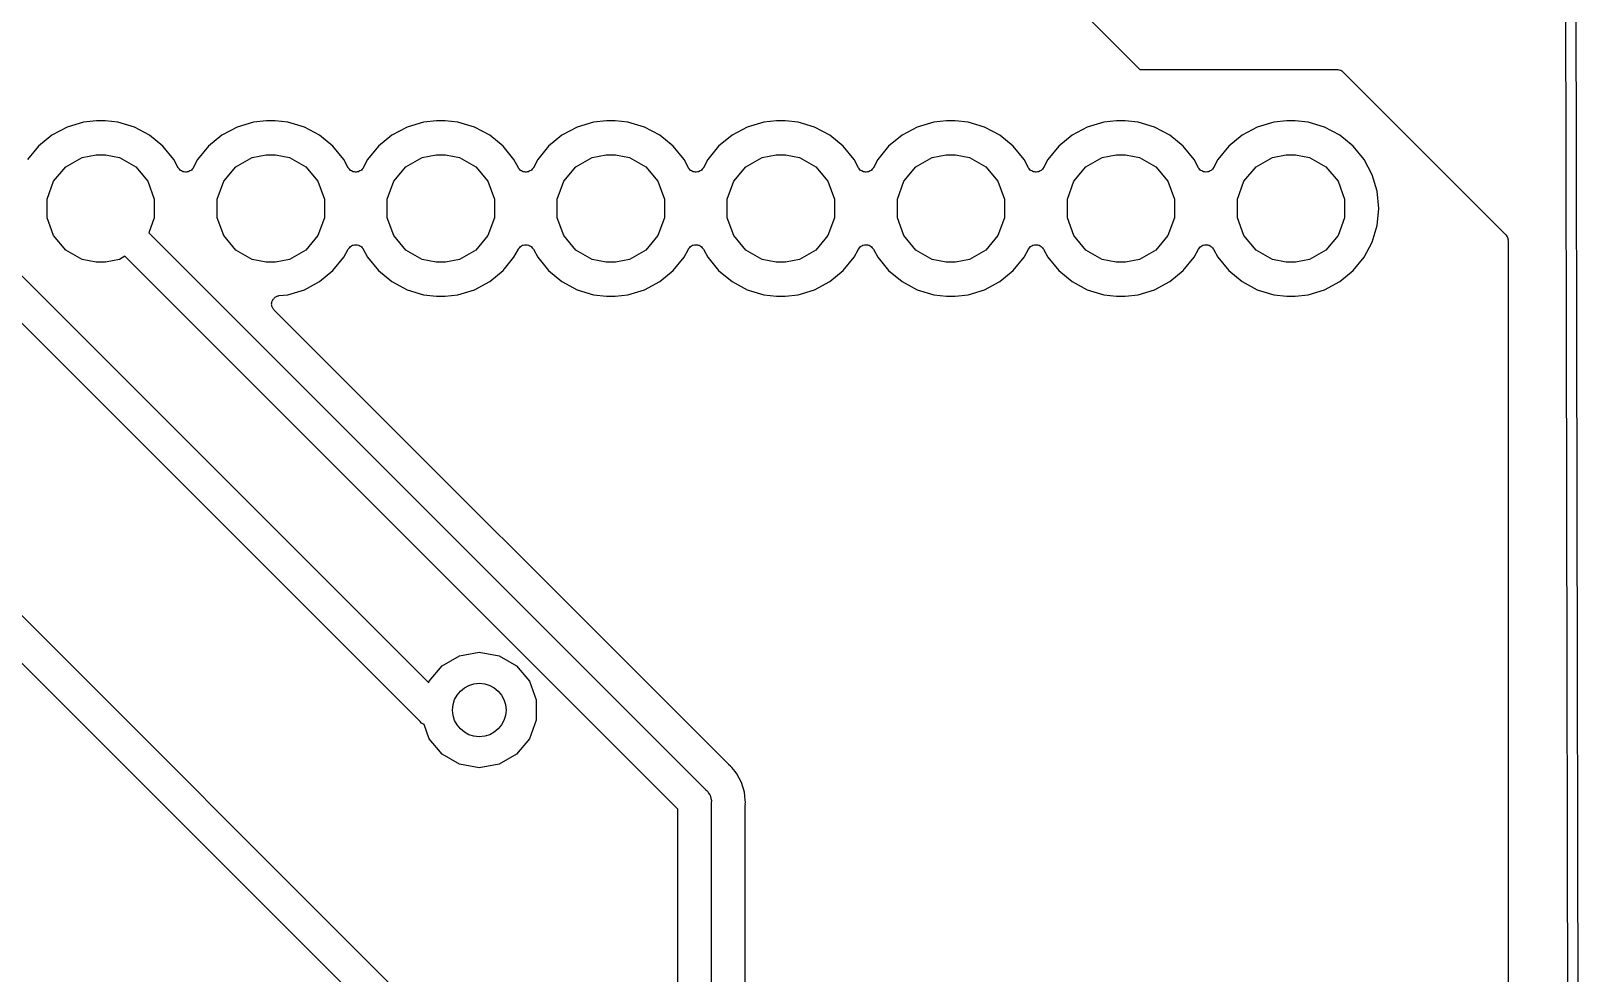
# Model space of a CAD drawing. Extents: x 92.1 to 192.1, y -135.1 to -45.9.
# Drawn here: x 168.93 to 192.07, y -121 to -106.92 of the extents above; entities that cross this region are included whole.
import ezdxf

# ---------------------------------------------------------------- set-up
doc = ezdxf.new("R2010")
doc.units = 0
doc.header["$MEASUREMENT"] = 0
doc.layers.add('BLACK', color=7, linetype='CONTINUOUS')

msp = doc.modelspace()

# ---------------------------------------------------------------- linework, layer by layer
at = {"layer": 'BLACK', "linetype": 'CONTINUOUS'}
for p, q in [((191.875, -45.9995), (192.075, -134.987)), ((191.925, -134.925), (191.725, -46.075)), ((184.004, -106.004), (185.496, -107.496)), ((185.496, -107.496), (185.5, -107.499)), ((185.5, -107.499), (185.506, -107.5)), ((185.506, -107.5), (188.447, -107.5)), ((188.447, -107.5), (188.453, -107.501)), ((188.453, -107.501), (188.458, -107.5)), ((188.458, -107.5), (188.474, -107.505)), ((188.474, -107.505), (188.491, -107.508)), ((188.491, -107.508), (188.496, -107.51)), ((188.496, -107.51), (188.501, -107.512)), ((188.501, -107.512), (188.515, -107.521)), ((188.515, -107.521), (188.529, -107.53)), ((188.529, -107.53), (188.533, -107.534)), ((188.533, -107.534), (188.537, -107.537)), ((188.537, -107.537), (190.963, -109.963)), ((169.72, -108.287), (169.474, -108.361)), ((169.913, -108.268), (169.72, -108.287)), ((170.041, -108.268), (169.913, -108.268)), ((170.233, -108.287), (170.041, -108.268)), ((170.48, -108.361), (170.233, -108.287)), ((172.26, -108.287), (172.014, -108.361)), ((172.453, -108.268), (172.26, -108.287)), ((172.581, -108.268), (172.453, -108.268)), ((172.773, -108.287), (172.581, -108.268)), ((173.02, -108.361), (172.773, -108.287)), ((174.8, -108.287), (174.554, -108.361)), ((174.993, -108.268), (174.8, -108.287)), ((175.121, -108.268), (174.993, -108.268)), ((175.313, -108.287), (175.121, -108.268)), ((175.56, -108.361), (175.313, -108.287)), ((177.34, -108.287), (177.094, -108.361)), ((177.533, -108.268), (177.34, -108.287)), ((177.661, -108.268), (177.533, -108.268)), ((177.853, -108.287), (177.661, -108.268)), ((178.1, -108.361), (177.853, -108.287)), ((179.88, -108.287), (179.634, -108.361)), ((180.073, -108.268), (179.88, -108.287)), ((180.201, -108.268), (180.073, -108.268)), ((180.393, -108.287), (180.201, -108.268)), ((180.64, -108.361), (180.393, -108.287)), ((182.42, -108.287), (182.174, -108.361)), ((182.613, -108.268), (182.42, -108.287)), ((182.741, -108.268), (182.613, -108.268)), ((182.933, -108.287), (182.741, -108.268)), ((183.18, -108.361), (182.933, -108.287)), ((184.96, -108.287), (184.714, -108.361)), ((185.153, -108.268), (184.96, -108.287)), ((185.281, -108.268), (185.153, -108.268)), ((185.473, -108.287), (185.281, -108.268)), ((185.72, -108.361), (185.473, -108.287)), ((187.5, -108.287), (187.254, -108.361)), ((187.693, -108.268), (187.5, -108.287)), ((187.821, -108.268), (187.693, -108.268)), ((188.013, -108.287), (187.821, -108.268)), ((188.26, -108.361), (188.013, -108.287)), ((169.247, -108.483), (169.047, -108.646)), ((169.474, -108.361), (169.247, -108.483)), ((170.707, -108.483), (170.48, -108.361)), ((170.906, -108.646), (170.707, -108.483)), ((171.787, -108.483), (171.587, -108.646)), ((172.014, -108.361), (171.787, -108.483)), ((173.247, -108.483), (173.02, -108.361)), ((173.446, -108.646), (173.247, -108.483)), ((174.327, -108.483), (174.127, -108.646)), ((174.554, -108.361), (174.327, -108.483)), ((175.787, -108.483), (175.56, -108.361)), ((175.986, -108.646), (175.787, -108.483)), ((176.867, -108.483), (176.667, -108.646)), ((177.094, -108.361), (176.867, -108.483)), ((178.327, -108.483), (178.1, -108.361)), ((178.526, -108.646), (178.327, -108.483)), ((179.407, -108.483), (179.207, -108.646)), ((179.634, -108.361), (179.407, -108.483)), ((180.867, -108.483), (180.64, -108.361)), ((181.066, -108.646), (180.867, -108.483)), ((181.947, -108.483), (181.747, -108.646)), ((182.174, -108.361), (181.947, -108.483)), ((183.407, -108.483), (183.18, -108.361)), ((183.606, -108.646), (183.407, -108.483)), ((184.487, -108.483), (184.287, -108.646)), ((184.714, -108.361), (184.487, -108.483)), ((185.947, -108.483), (185.72, -108.361)), ((186.146, -108.646), (185.947, -108.483)), ((187.027, -108.483), (186.827, -108.646)), ((187.254, -108.361), (187.027, -108.483)), ((188.487, -108.483), (188.26, -108.361)), ((188.686, -108.646), (188.487, -108.483)), ((169.047, -108.646), (168.884, -108.845)), ((171.07, -108.845), (170.906, -108.646)), ((171.587, -108.646), (171.424, -108.845)), ((173.61, -108.845), (173.446, -108.646)), ((174.127, -108.646), (173.964, -108.845)), ((176.15, -108.845), (175.986, -108.646)), ((176.667, -108.646), (176.504, -108.845)), ((178.69, -108.845), (178.526, -108.646)), ((179.207, -108.646), (179.044, -108.845)), ((181.23, -108.845), (181.066, -108.646)), ((181.747, -108.646), (181.584, -108.845)), ((183.77, -108.845), (183.606, -108.646)), ((184.287, -108.646), (184.124, -108.845)), ((186.31, -108.845), (186.146, -108.646)), ((186.827, -108.646), (186.664, -108.845)), ((188.85, -108.845), (188.686, -108.646)), ((169.273, -109.169), (169.455, -108.953)), ((169.455, -108.953), (169.699, -108.812)), ((169.699, -108.812), (169.907, -108.776)), ((169.907, -108.776), (170.047, -108.776)), ((170.047, -108.776), (170.255, -108.812)), ((170.255, -108.812), (170.499, -108.953)), ((170.499, -108.953), (170.68, -109.169)), ((171.135, -108.967), (171.07, -108.845)), ((171.137, -108.971), (171.135, -108.967)), ((171.139, -108.975), (171.137, -108.971)), ((171.151, -108.988), (171.139, -108.975)), ((171.162, -109.002), (171.151, -108.988)), ((171.343, -108.988), (171.332, -109.002)), ((171.355, -108.975), (171.343, -108.988)), ((171.356, -108.971), (171.355, -108.975)), ((171.359, -108.967), (171.356, -108.971)), ((171.424, -108.845), (171.359, -108.967)), ((171.813, -109.169), (171.995, -108.953)), ((171.995, -108.953), (172.239, -108.812)), ((172.239, -108.812), (172.447, -108.776)), ((172.447, -108.776), (172.587, -108.776)), ((172.587, -108.776), (172.795, -108.812)), ((172.795, -108.812), (173.039, -108.953)), ((173.039, -108.953), (173.22, -109.169)), ((173.675, -108.967), (173.61, -108.845)), ((173.677, -108.971), (173.675, -108.967)), ((173.679, -108.975), (173.677, -108.971)), ((173.691, -108.988), (173.679, -108.975)), ((173.702, -109.002), (173.691, -108.988)), ((173.883, -108.988), (173.872, -109.002)), ((173.895, -108.975), (173.883, -108.988)), ((173.896, -108.971), (173.895, -108.975)), ((173.899, -108.967), (173.896, -108.971)), ((173.964, -108.845), (173.899, -108.967)), ((174.353, -109.169), (174.535, -108.953)), ((174.535, -108.953), (174.779, -108.812)), ((174.779, -108.812), (174.987, -108.776)), ((174.987, -108.776), (175.127, -108.776)), ((175.127, -108.776), (175.335, -108.812)), ((175.335, -108.812), (175.579, -108.953)), ((175.579, -108.953), (175.76, -109.169)), ((176.215, -108.967), (176.15, -108.845)), ((176.217, -108.971), (176.215, -108.967)), ((176.219, -108.975), (176.217, -108.971)), ((176.231, -108.988), (176.219, -108.975)), ((176.242, -109.002), (176.231, -108.988)), ((176.423, -108.988), (176.412, -109.002)), ((176.435, -108.975), (176.423, -108.988)), ((176.436, -108.971), (176.435, -108.975)), ((176.439, -108.967), (176.436, -108.971)), ((176.504, -108.845), (176.439, -108.967)), ((176.893, -109.169), (177.075, -108.953)), ((177.075, -108.953), (177.319, -108.812)), ((177.319, -108.812), (177.527, -108.776)), ((177.527, -108.776), (177.667, -108.776)), ((177.667, -108.776), (177.875, -108.812)), ((177.875, -108.812), (178.119, -108.953)), ((178.119, -108.953), (178.3, -109.169)), ((178.755, -108.967), (178.69, -108.845)), ((178.757, -108.971), (178.755, -108.967)), ((178.759, -108.975), (178.757, -108.971)), ((178.771, -108.988), (178.759, -108.975)), ((178.782, -109.002), (178.771, -108.988)), ((178.963, -108.988), (178.952, -109.002)), ((178.975, -108.975), (178.963, -108.988)), ((178.976, -108.971), (178.975, -108.975)), ((178.979, -108.967), (178.976, -108.971)), ((179.044, -108.845), (178.979, -108.967)), ((179.433, -109.169), (179.615, -108.953)), ((179.615, -108.953), (179.859, -108.812)), ((179.859, -108.812), (180.067, -108.776)), ((180.067, -108.776), (180.207, -108.776)), ((180.207, -108.776), (180.415, -108.812)), ((180.415, -108.812), (180.659, -108.953)), ((180.659, -108.953), (180.84, -109.169)), ((181.295, -108.967), (181.23, -108.845)), ((181.297, -108.971), (181.295, -108.967)), ((181.299, -108.975), (181.297, -108.971)), ((181.311, -108.988), (181.299, -108.975)), ((181.322, -109.002), (181.311, -108.988)), ((181.503, -108.988), (181.492, -109.002)), ((181.515, -108.975), (181.503, -108.988)), ((181.516, -108.971), (181.515, -108.975)), ((181.519, -108.967), (181.516, -108.971)), ((181.584, -108.845), (181.519, -108.967)), ((181.973, -109.169), (182.155, -108.953)), ((182.155, -108.953), (182.399, -108.812)), ((182.399, -108.812), (182.607, -108.776)), ((182.607, -108.776), (182.747, -108.776)), ((182.747, -108.776), (182.955, -108.812)), ((182.955, -108.812), (183.199, -108.953)), ((183.199, -108.953), (183.38, -109.169)), ((183.835, -108.967), (183.77, -108.845)), ((183.837, -108.971), (183.835, -108.967)), ((183.839, -108.975), (183.837, -108.971)), ((183.851, -108.988), (183.839, -108.975)), ((183.862, -109.002), (183.851, -108.988)), ((184.043, -108.988), (184.032, -109.002)), ((184.055, -108.975), (184.043, -108.988)), ((184.056, -108.971), (184.055, -108.975)), ((184.059, -108.967), (184.056, -108.971)), ((184.124, -108.845), (184.059, -108.967)), ((184.513, -109.169), (184.695, -108.953)), ((184.695, -108.953), (184.939, -108.812)), ((184.939, -108.812), (185.147, -108.776)), ((185.147, -108.776), (185.287, -108.776)), ((185.287, -108.776), (185.495, -108.812)), ((185.495, -108.812), (185.739, -108.953)), ((185.739, -108.953), (185.92, -109.169)), ((186.375, -108.967), (186.31, -108.845)), ((186.377, -108.971), (186.375, -108.967)), ((186.379, -108.975), (186.377, -108.971)), ((186.391, -108.988), (186.379, -108.975)), ((186.402, -109.002), (186.391, -108.988)), ((186.583, -108.988), (186.572, -109.002)), ((186.595, -108.975), (186.583, -108.988)), ((186.596, -108.971), (186.595, -108.975)), ((186.599, -108.967), (186.596, -108.971)), ((186.664, -108.845), (186.599, -108.967)), ((187.053, -109.169), (187.235, -108.953)), ((187.235, -108.953), (187.479, -108.812)), ((187.479, -108.812), (187.687, -108.776)), ((187.687, -108.776), (187.827, -108.776)), ((187.827, -108.776), (188.035, -108.812)), ((188.035, -108.812), (188.279, -108.953)), ((188.279, -108.953), (188.46, -109.169)), ((188.971, -109.073), (188.85, -108.845)), ((169.177, -109.435), (169.273, -109.169)), ((170.68, -109.169), (170.777, -109.435)), ((171.166, -109.004), (171.162, -109.002)), ((171.168, -109.007), (171.166, -109.004)), ((171.184, -109.016), (171.168, -109.007)), ((171.199, -109.025), (171.184, -109.016)), ((171.204, -109.026), (171.199, -109.025)), ((171.207, -109.028), (171.204, -109.026)), ((171.225, -109.031), (171.207, -109.028)), ((171.243, -109.034), (171.225, -109.031)), ((171.247, -109.034), (171.243, -109.034)), ((171.251, -109.034), (171.247, -109.034)), ((171.269, -109.031), (171.251, -109.034)), ((171.286, -109.028), (171.269, -109.031)), ((171.29, -109.026), (171.286, -109.028)), ((171.294, -109.025), (171.29, -109.026)), ((171.309, -109.016), (171.294, -109.025)), ((171.325, -109.007), (171.309, -109.016)), ((171.328, -109.004), (171.325, -109.007)), ((171.332, -109.002), (171.328, -109.004)), ((171.717, -109.435), (171.813, -109.169)), ((173.22, -109.169), (173.317, -109.435)), ((173.706, -109.004), (173.702, -109.002)), ((173.708, -109.007), (173.706, -109.004)), ((173.724, -109.016), (173.708, -109.007)), ((173.739, -109.025), (173.724, -109.016)), ((173.744, -109.026), (173.739, -109.025)), ((173.747, -109.028), (173.744, -109.026)), ((173.765, -109.031), (173.747, -109.028)), ((173.783, -109.034), (173.765, -109.031)), ((173.787, -109.034), (173.783, -109.034)), ((173.791, -109.034), (173.787, -109.034)), ((173.809, -109.031), (173.791, -109.034)), ((173.826, -109.028), (173.809, -109.031)), ((173.83, -109.026), (173.826, -109.028)), ((173.834, -109.025), (173.83, -109.026)), ((173.849, -109.016), (173.834, -109.025)), ((173.865, -109.007), (173.849, -109.016)), ((173.868, -109.004), (173.865, -109.007)), ((173.872, -109.002), (173.868, -109.004)), ((174.257, -109.435), (174.353, -109.169)), ((175.76, -109.169), (175.857, -109.435)), ((176.246, -109.004), (176.242, -109.002)), ((176.248, -109.007), (176.246, -109.004)), ((176.264, -109.016), (176.248, -109.007)), ((176.279, -109.025), (176.264, -109.016)), ((176.284, -109.026), (176.279, -109.025)), ((176.287, -109.028), (176.284, -109.026)), ((176.305, -109.031), (176.287, -109.028)), ((176.323, -109.034), (176.305, -109.031)), ((176.327, -109.034), (176.323, -109.034)), ((176.331, -109.034), (176.327, -109.034)), ((176.349, -109.031), (176.331, -109.034)), ((176.366, -109.028), (176.349, -109.031)), ((176.37, -109.026), (176.366, -109.028)), ((176.374, -109.025), (176.37, -109.026)), ((176.389, -109.016), (176.374, -109.025)), ((176.405, -109.007), (176.389, -109.016)), ((176.408, -109.004), (176.405, -109.007)), ((176.412, -109.002), (176.408, -109.004)), ((176.797, -109.435), (176.893, -109.169)), ((178.3, -109.169), (178.397, -109.435)), ((178.786, -109.004), (178.782, -109.002)), ((178.788, -109.007), (178.786, -109.004)), ((178.804, -109.016), (178.788, -109.007)), ((178.819, -109.025), (178.804, -109.016)), ((178.824, -109.026), (178.819, -109.025)), ((178.827, -109.028), (178.824, -109.026)), ((178.845, -109.031), (178.827, -109.028)), ((178.863, -109.034), (178.845, -109.031)), ((178.867, -109.034), (178.863, -109.034)), ((178.871, -109.034), (178.867, -109.034)), ((178.889, -109.031), (178.871, -109.034)), ((178.906, -109.028), (178.889, -109.031)), ((178.91, -109.026), (178.906, -109.028)), ((178.914, -109.025), (178.91, -109.026)), ((178.929, -109.016), (178.914, -109.025)), ((178.945, -109.007), (178.929, -109.016)), ((178.948, -109.004), (178.945, -109.007)), ((178.952, -109.002), (178.948, -109.004)), ((179.337, -109.435), (179.433, -109.169)), ((180.84, -109.169), (180.937, -109.435)), ((181.326, -109.004), (181.322, -109.002)), ((181.328, -109.007), (181.326, -109.004)), ((181.344, -109.016), (181.328, -109.007)), ((181.359, -109.025), (181.344, -109.016)), ((181.364, -109.026), (181.359, -109.025)), ((181.367, -109.028), (181.364, -109.026)), ((181.385, -109.031), (181.367, -109.028)), ((181.403, -109.034), (181.385, -109.031)), ((181.407, -109.034), (181.403, -109.034)), ((181.411, -109.034), (181.407, -109.034)), ((181.429, -109.031), (181.411, -109.034)), ((181.446, -109.028), (181.429, -109.031)), ((181.45, -109.026), (181.446, -109.028)), ((181.454, -109.025), (181.45, -109.026)), ((181.469, -109.016), (181.454, -109.025)), ((181.485, -109.007), (181.469, -109.016)), ((181.488, -109.004), (181.485, -109.007)), ((181.492, -109.002), (181.488, -109.004)), ((181.877, -109.435), (181.973, -109.169)), ((183.38, -109.169), (183.477, -109.435)), ((183.866, -109.004), (183.862, -109.002)), ((183.868, -109.007), (183.866, -109.004)), ((183.884, -109.016), (183.868, -109.007)), ((183.899, -109.025), (183.884, -109.016)), ((183.904, -109.026), (183.899, -109.025)), ((183.907, -109.028), (183.904, -109.026)), ((183.925, -109.031), (183.907, -109.028)), ((183.943, -109.034), (183.925, -109.031)), ((183.947, -109.034), (183.943, -109.034)), ((183.951, -109.034), (183.947, -109.034)), ((183.969, -109.031), (183.951, -109.034)), ((183.986, -109.028), (183.969, -109.031)), ((183.99, -109.026), (183.986, -109.028)), ((183.994, -109.025), (183.99, -109.026)), ((184.009, -109.016), (183.994, -109.025)), ((184.025, -109.007), (184.009, -109.016)), ((184.028, -109.004), (184.025, -109.007)), ((184.032, -109.002), (184.028, -109.004)), ((184.417, -109.435), (184.513, -109.169)), ((185.92, -109.169), (186.017, -109.435)), ((186.406, -109.004), (186.402, -109.002)), ((186.408, -109.007), (186.406, -109.004)), ((186.424, -109.016), (186.408, -109.007)), ((186.439, -109.025), (186.424, -109.016)), ((186.444, -109.026), (186.439, -109.025)), ((186.447, -109.028), (186.444, -109.026)), ((186.465, -109.031), (186.447, -109.028)), ((186.483, -109.034), (186.465, -109.031)), ((186.487, -109.034), (186.483, -109.034)), ((186.491, -109.034), (186.487, -109.034)), ((186.509, -109.031), (186.491, -109.034)), ((186.526, -109.028), (186.509, -109.031)), ((186.53, -109.026), (186.526, -109.028)), ((186.534, -109.025), (186.53, -109.026)), ((186.549, -109.016), (186.534, -109.025)), ((186.565, -109.007), (186.549, -109.016)), ((186.568, -109.004), (186.565, -109.007)), ((186.572, -109.002), (186.568, -109.004)), ((186.957, -109.435), (187.053, -109.169)), ((188.46, -109.169), (188.557, -109.435)), ((189.046, -109.319), (188.971, -109.073)), ((169.177, -109.717), (169.177, -109.435)), ((170.777, -109.435), (170.777, -109.717)), ((171.717, -109.717), (171.717, -109.435)), ((173.317, -109.435), (173.317, -109.717)), ((174.257, -109.717), (174.257, -109.435)), ((175.857, -109.435), (175.857, -109.717)), ((176.797, -109.717), (176.797, -109.435)), ((178.397, -109.435), (178.397, -109.717)), ((179.337, -109.717), (179.337, -109.435)), ((180.937, -109.435), (180.937, -109.717)), ((181.877, -109.717), (181.877, -109.435)), ((183.477, -109.435), (183.477, -109.717)), ((184.417, -109.717), (184.417, -109.435)), ((186.017, -109.435), (186.017, -109.717)), ((186.957, -109.717), (186.957, -109.435)), ((188.557, -109.435), (188.557, -109.717)), ((189.071, -109.576), (189.046, -109.319)), ((189.046, -109.832), (189.071, -109.576)), ((169.273, -109.982), (169.177, -109.717)), ((170.777, -109.717), (170.695, -109.941)), ((171.813, -109.982), (171.717, -109.717)), ((173.317, -109.717), (173.22, -109.982)), ((174.353, -109.982), (174.257, -109.717)), ((175.857, -109.717), (175.76, -109.982)), ((176.893, -109.982), (176.797, -109.717)), ((178.397, -109.717), (178.3, -109.982)), ((179.433, -109.982), (179.337, -109.717)), ((180.937, -109.717), (180.84, -109.982)), ((181.973, -109.982), (181.877, -109.717)), ((183.477, -109.717), (183.38, -109.982)), ((184.513, -109.982), (184.417, -109.717)), ((186.017, -109.717), (185.92, -109.982)), ((187.053, -109.982), (186.957, -109.717)), ((188.557, -109.717), (188.46, -109.982)), ((188.971, -110.079), (189.046, -109.832)), ((168.155, -109.941), (174.876, -116.662)), ((169.455, -110.198), (169.273, -109.982)), ((170.695, -109.941), (170.969, -110.214)), ((171.995, -110.198), (171.813, -109.982)), ((173.22, -109.982), (173.039, -110.198)), ((173.702, -110.149), (173.706, -110.147)), ((173.706, -110.147), (173.708, -110.144)), ((173.708, -110.144), (173.724, -110.135)), ((173.724, -110.135), (173.739, -110.126)), ((173.739, -110.126), (173.744, -110.125)), ((173.744, -110.125), (173.747, -110.123)), ((173.747, -110.123), (173.765, -110.121)), ((173.765, -110.121), (173.783, -110.117)), ((173.783, -110.117), (173.787, -110.117)), ((173.787, -110.117), (173.791, -110.117)), ((173.791, -110.117), (173.809, -110.121)), ((173.809, -110.121), (173.826, -110.123)), ((173.826, -110.123), (173.83, -110.125)), ((173.83, -110.125), (173.834, -110.126)), ((173.834, -110.126), (173.849, -110.135)), ((173.849, -110.135), (173.865, -110.144)), ((173.865, -110.144), (173.868, -110.147)), ((173.868, -110.147), (173.872, -110.149)), ((174.535, -110.198), (174.353, -109.982)), ((175.76, -109.982), (175.579, -110.198)), ((176.242, -110.149), (176.246, -110.147)), ((176.246, -110.147), (176.248, -110.144)), ((176.248, -110.144), (176.264, -110.135)), ((176.264, -110.135), (176.279, -110.126)), ((176.279, -110.126), (176.284, -110.125)), ((176.284, -110.125), (176.287, -110.123)), ((176.287, -110.123), (176.305, -110.121)), ((176.305, -110.121), (176.323, -110.117)), ((176.323, -110.117), (176.327, -110.117)), ((176.327, -110.117), (176.331, -110.117)), ((176.331, -110.117), (176.349, -110.121)), ((176.349, -110.121), (176.366, -110.123)), ((176.366, -110.123), (176.37, -110.125)), ((176.37, -110.125), (176.374, -110.126)), ((176.374, -110.126), (176.389, -110.135)), ((176.389, -110.135), (176.405, -110.144)), ((176.405, -110.144), (176.408, -110.147)), ((176.408, -110.147), (176.412, -110.149)), ((177.075, -110.198), (176.893, -109.982)), ((178.3, -109.982), (178.119, -110.198)), ((178.782, -110.149), (178.786, -110.147)), ((178.786, -110.147), (178.788, -110.144)), ((178.788, -110.144), (178.804, -110.135)), ((178.804, -110.135), (178.819, -110.126)), ((178.819, -110.126), (178.824, -110.125)), ((178.824, -110.125), (178.827, -110.123)), ((178.827, -110.123), (178.845, -110.121)), ((178.845, -110.121), (178.863, -110.117)), ((178.863, -110.117), (178.867, -110.117)), ((178.867, -110.117), (178.871, -110.117)), ((178.871, -110.117), (178.889, -110.121)), ((178.889, -110.121), (178.906, -110.123)), ((178.906, -110.123), (178.91, -110.125)), ((178.91, -110.125), (178.914, -110.126)), ((178.914, -110.126), (178.929, -110.135)), ((178.929, -110.135), (178.945, -110.144)), ((178.945, -110.144), (178.948, -110.147)), ((178.948, -110.147), (178.952, -110.149)), ((179.615, -110.198), (179.433, -109.982)), ((180.84, -109.982), (180.659, -110.198)), ((181.322, -110.149), (181.326, -110.147)), ((181.326, -110.147), (181.328, -110.144)), ((181.328, -110.144), (181.344, -110.135)), ((181.344, -110.135), (181.359, -110.126)), ((181.359, -110.126), (181.364, -110.125)), ((181.364, -110.125), (181.367, -110.123)), ((181.367, -110.123), (181.385, -110.121)), ((181.385, -110.121), (181.403, -110.117)), ((181.403, -110.117), (181.407, -110.117)), ((181.407, -110.117), (181.411, -110.117)), ((181.411, -110.117), (181.429, -110.121)), ((181.429, -110.121), (181.446, -110.123)), ((181.446, -110.123), (181.45, -110.125)), ((181.45, -110.125), (181.454, -110.126)), ((181.454, -110.126), (181.469, -110.135)), ((181.469, -110.135), (181.485, -110.144)), ((181.485, -110.144), (181.488, -110.147)), ((181.488, -110.147), (181.492, -110.149)), ((182.155, -110.198), (181.973, -109.982)), ((183.38, -109.982), (183.199, -110.198)), ((183.862, -110.149), (183.866, -110.147)), ((183.866, -110.147), (183.868, -110.144)), ((183.868, -110.144), (183.884, -110.135)), ((183.884, -110.135), (183.899, -110.126)), ((183.899, -110.126), (183.904, -110.125)), ((183.904, -110.125), (183.907, -110.123)), ((183.907, -110.123), (183.925, -110.121)), ((183.925, -110.121), (183.943, -110.117)), ((183.943, -110.117), (183.947, -110.117)), ((183.947, -110.117), (183.951, -110.117)), ((183.951, -110.117), (183.969, -110.121)), ((183.969, -110.121), (183.986, -110.123)), ((183.986, -110.123), (183.99, -110.125)), ((183.99, -110.125), (183.994, -110.126)), ((183.994, -110.126), (184.009, -110.135)), ((184.009, -110.135), (184.025, -110.144)), ((184.025, -110.144), (184.028, -110.147)), ((184.028, -110.147), (184.032, -110.149)), ((184.695, -110.198), (184.513, -109.982)), ((185.92, -109.982), (185.739, -110.198)), ((186.402, -110.149), (186.406, -110.147)), ((186.406, -110.147), (186.408, -110.144)), ((186.408, -110.144), (186.424, -110.135)), ((186.424, -110.135), (186.439, -110.126)), ((186.439, -110.126), (186.444, -110.125)), ((186.444, -110.125), (186.447, -110.123)), ((186.447, -110.123), (186.465, -110.121)), ((186.465, -110.121), (186.483, -110.117)), ((186.483, -110.117), (186.487, -110.117)), ((186.487, -110.117), (186.491, -110.117)), ((186.491, -110.117), (186.509, -110.121)), ((186.509, -110.121), (186.526, -110.123)), ((186.526, -110.123), (186.53, -110.125)), ((186.53, -110.125), (186.534, -110.126)), ((186.534, -110.126), (186.549, -110.135)), ((186.549, -110.135), (186.565, -110.144)), ((186.565, -110.144), (186.568, -110.147)), ((186.568, -110.147), (186.572, -110.149)), ((187.235, -110.198), (187.053, -109.982)), ((188.46, -109.982), (188.279, -110.198)), ((188.85, -110.306), (188.971, -110.079)), ((190.963, -109.963), (190.966, -109.967)), ((190.966, -109.967), (190.97, -109.971)), ((190.97, -109.971), (190.979, -109.985)), ((190.979, -109.985), (190.988, -109.999)), ((190.988, -109.999), (190.99, -110.004)), ((190.99, -110.004), (190.992, -110.009)), ((190.992, -110.009), (190.995, -110.026)), ((190.995, -110.026), (191, -110.042)), ((191, -110.042), (190.999, -110.047)), ((190.999, -110.047), (191, -110.053)), ((191, -110.053), (191, -131.947)), ((174.746, -117.239), (167.798, -110.291)), ((169.699, -110.339), (169.455, -110.198)), ((169.907, -110.376), (169.699, -110.339)), ((170.047, -110.376), (169.907, -110.376)), ((170.255, -110.339), (170.047, -110.376)), ((170.338, -110.291), (170.255, -110.339)), ((170.615, -110.568), (170.338, -110.291)), ((170.969, -110.214), (170.969, -110.214)), ((170.969, -110.214), (179.016, -118.261)), ((172.239, -110.339), (171.995, -110.198)), ((172.447, -110.376), (172.239, -110.339)), ((172.587, -110.376), (172.447, -110.376)), ((172.795, -110.339), (172.587, -110.376)), ((173.039, -110.198), (172.795, -110.339)), ((173.446, -110.505), (173.61, -110.306)), ((173.61, -110.306), (173.675, -110.184)), ((173.675, -110.184), (173.677, -110.181)), ((173.677, -110.181), (173.679, -110.177)), ((173.679, -110.177), (173.691, -110.163)), ((173.691, -110.163), (173.702, -110.149)), ((173.872, -110.149), (173.883, -110.163)), ((173.883, -110.163), (173.895, -110.177)), ((173.895, -110.177), (173.896, -110.181)), ((173.896, -110.181), (173.899, -110.184)), ((173.899, -110.184), (173.964, -110.306)), ((173.964, -110.306), (174.127, -110.505)), ((174.779, -110.339), (174.535, -110.198)), ((174.987, -110.376), (174.779, -110.339)), ((175.127, -110.376), (174.987, -110.376)), ((175.335, -110.339), (175.127, -110.376)), ((175.579, -110.198), (175.335, -110.339)), ((175.986, -110.505), (176.15, -110.306)), ((176.15, -110.306), (176.215, -110.184)), ((176.215, -110.184), (176.217, -110.181)), ((176.217, -110.181), (176.219, -110.177)), ((176.219, -110.177), (176.231, -110.163)), ((176.231, -110.163), (176.242, -110.149)), ((176.412, -110.149), (176.423, -110.163)), ((176.423, -110.163), (176.435, -110.177)), ((176.435, -110.177), (176.436, -110.181)), ((176.436, -110.181), (176.439, -110.184)), ((176.439, -110.184), (176.504, -110.306)), ((176.504, -110.306), (176.667, -110.505)), ((177.319, -110.339), (177.075, -110.198)), ((177.527, -110.376), (177.319, -110.339)), ((177.667, -110.376), (177.527, -110.376)), ((177.875, -110.339), (177.667, -110.376)), ((178.119, -110.198), (177.875, -110.339)), ((178.526, -110.505), (178.69, -110.306)), ((178.69, -110.306), (178.755, -110.184)), ((178.755, -110.184), (178.757, -110.181)), ((178.757, -110.181), (178.759, -110.177)), ((178.759, -110.177), (178.771, -110.163)), ((178.771, -110.163), (178.782, -110.149)), ((178.952, -110.149), (178.963, -110.163)), ((178.963, -110.163), (178.975, -110.177)), ((178.975, -110.177), (178.976, -110.181)), ((178.976, -110.181), (178.979, -110.184)), ((178.979, -110.184), (179.044, -110.306)), ((179.044, -110.306), (179.207, -110.505)), ((179.859, -110.339), (179.615, -110.198)), ((180.067, -110.376), (179.859, -110.339)), ((180.207, -110.376), (180.067, -110.376)), ((180.415, -110.339), (180.207, -110.376)), ((180.659, -110.198), (180.415, -110.339)), ((181.066, -110.505), (181.23, -110.306)), ((181.23, -110.306), (181.295, -110.184)), ((181.295, -110.184), (181.297, -110.181)), ((181.297, -110.181), (181.299, -110.177)), ((181.299, -110.177), (181.311, -110.163)), ((181.311, -110.163), (181.322, -110.149)), ((181.492, -110.149), (181.503, -110.163)), ((181.503, -110.163), (181.515, -110.177)), ((181.515, -110.177), (181.516, -110.181)), ((181.516, -110.181), (181.519, -110.184)), ((181.519, -110.184), (181.584, -110.306)), ((181.584, -110.306), (181.747, -110.505)), ((182.399, -110.339), (182.155, -110.198)), ((182.607, -110.376), (182.399, -110.339)), ((182.747, -110.376), (182.607, -110.376)), ((182.955, -110.339), (182.747, -110.376)), ((183.199, -110.198), (182.955, -110.339)), ((183.606, -110.505), (183.77, -110.306)), ((183.77, -110.306), (183.835, -110.184)), ((183.835, -110.184), (183.837, -110.181)), ((183.837, -110.181), (183.839, -110.177)), ((183.839, -110.177), (183.851, -110.163)), ((183.851, -110.163), (183.862, -110.149)), ((184.032, -110.149), (184.043, -110.163)), ((184.043, -110.163), (184.055, -110.177)), ((184.055, -110.177), (184.056, -110.181)), ((184.056, -110.181), (184.059, -110.184)), ((184.059, -110.184), (184.124, -110.306)), ((184.124, -110.306), (184.287, -110.505)), ((184.939, -110.339), (184.695, -110.198)), ((185.147, -110.376), (184.939, -110.339)), ((185.287, -110.376), (185.147, -110.376)), ((185.495, -110.339), (185.287, -110.376)), ((185.739, -110.198), (185.495, -110.339)), ((186.146, -110.505), (186.31, -110.306)), ((186.31, -110.306), (186.375, -110.184)), ((186.375, -110.184), (186.377, -110.181)), ((186.377, -110.181), (186.379, -110.177)), ((186.379, -110.177), (186.391, -110.163)), ((186.391, -110.163), (186.402, -110.149)), ((186.572, -110.149), (186.583, -110.163)), ((186.583, -110.163), (186.595, -110.177)), ((186.595, -110.177), (186.596, -110.181)), ((186.596, -110.181), (186.599, -110.184)), ((186.599, -110.184), (186.664, -110.306)), ((186.664, -110.306), (186.827, -110.505)), ((187.479, -110.339), (187.235, -110.198)), ((187.687, -110.376), (187.479, -110.339)), ((187.827, -110.376), (187.687, -110.376)), ((188.035, -110.339), (187.827, -110.376)), ((188.279, -110.198), (188.035, -110.339)), ((188.686, -110.505), (188.85, -110.306)), ((178.597, -118.549), (170.615, -110.568)), ((170.615, -110.568), (170.615, -110.568)), ((173.247, -110.668), (173.446, -110.505)), ((174.127, -110.505), (174.327, -110.668)), ((175.787, -110.668), (175.986, -110.505)), ((176.667, -110.505), (176.867, -110.668)), ((178.327, -110.668), (178.526, -110.505)), ((179.207, -110.505), (179.407, -110.668)), ((180.867, -110.668), (181.066, -110.505)), ((181.747, -110.505), (181.947, -110.668)), ((183.407, -110.668), (183.606, -110.505)), ((184.287, -110.505), (184.487, -110.668)), ((185.947, -110.668), (186.146, -110.505)), ((186.827, -110.505), (187.027, -110.668)), ((188.487, -110.668), (188.686, -110.505)), ((172.773, -110.865), (173.02, -110.79)), ((173.02, -110.79), (173.247, -110.668)), ((174.327, -110.668), (174.554, -110.79)), ((174.554, -110.79), (174.8, -110.865)), ((175.313, -110.865), (175.56, -110.79)), ((175.56, -110.79), (175.787, -110.668)), ((176.867, -110.668), (177.094, -110.79)), ((177.094, -110.79), (177.34, -110.865)), ((177.853, -110.865), (178.1, -110.79)), ((178.1, -110.79), (178.327, -110.668)), ((179.407, -110.668), (179.634, -110.79)), ((179.634, -110.79), (179.88, -110.865)), ((180.393, -110.865), (180.64, -110.79)), ((180.64, -110.79), (180.867, -110.668)), ((181.947, -110.668), (182.174, -110.79)), ((182.174, -110.79), (182.42, -110.865)), ((182.933, -110.865), (183.18, -110.79)), ((183.18, -110.79), (183.407, -110.668)), ((184.487, -110.668), (184.714, -110.79)), ((184.714, -110.79), (184.96, -110.865)), ((185.473, -110.865), (185.72, -110.79)), ((185.72, -110.79), (185.947, -110.668)), ((187.027, -110.668), (187.254, -110.79)), ((187.254, -110.79), (187.5, -110.865)), ((188.013, -110.865), (188.26, -110.79)), ((188.26, -110.79), (188.487, -110.668)), ((172.53, -110.994), (172.533, -110.983)), ((172.531, -111.004), (172.53, -110.994)), ((172.53, -111.015), (172.531, -111.004)), ((172.533, -111.026), (172.53, -111.015)), ((172.533, -110.983), (172.534, -110.971)), ((172.534, -111.038), (172.533, -111.026)), ((172.534, -110.971), (172.538, -110.961)), ((172.539, -111.047), (172.534, -111.038)), ((172.538, -110.961), (172.541, -110.951)), ((172.541, -111.057), (172.539, -111.047)), ((172.541, -110.951), (172.548, -110.942)), ((172.548, -111.067), (172.541, -111.057)), ((172.548, -110.942), (172.553, -110.931)), ((172.553, -111.078), (172.548, -111.067)), ((172.553, -110.931), (172.56, -110.924)), ((172.56, -110.924), (172.566, -110.915)), ((172.566, -110.915), (172.575, -110.908)), ((172.575, -110.908), (172.584, -110.9)), ((172.584, -110.9), (172.593, -110.895)), ((172.593, -110.895), (172.602, -110.889)), ((172.602, -110.889), (172.613, -110.886)), ((172.613, -110.886), (172.624, -110.881)), ((172.624, -110.881), (172.634, -110.88)), ((172.634, -110.88), (172.644, -110.877)), ((172.644, -110.877), (172.773, -110.865)), ((174.8, -110.865), (174.993, -110.884)), ((174.993, -110.884), (175.121, -110.884)), ((175.121, -110.884), (175.313, -110.865)), ((177.34, -110.865), (177.533, -110.884)), ((177.533, -110.884), (177.661, -110.884)), ((177.661, -110.884), (177.853, -110.865)), ((179.88, -110.865), (180.073, -110.884)), ((180.073, -110.884), (180.201, -110.884)), ((180.201, -110.884), (180.393, -110.865)), ((182.42, -110.865), (182.613, -110.884)), ((182.613, -110.884), (182.741, -110.884)), ((182.741, -110.884), (182.933, -110.865)), ((184.96, -110.865), (185.153, -110.884)), ((185.153, -110.884), (185.281, -110.884)), ((185.281, -110.884), (185.473, -110.865)), ((187.5, -110.865), (187.693, -110.884)), ((187.693, -110.884), (187.821, -110.884)), ((187.821, -110.884), (188.013, -110.865)), ((172.561, -111.085), (172.553, -111.078)), ((172.567, -111.094), (172.561, -111.085)), ((179.352, -117.879), (172.567, -111.094)), ((165.204, -112.069), (176.989, -123.854)), ((176.635, -124.208), (164.916, -112.488)), ((175.078, -116.408), (175.337, -116.259)), ((175.337, -116.259), (175.632, -116.207)), ((175.632, -116.207), (175.928, -116.259)), ((175.928, -116.259), (176.187, -116.408)), ((174.885, -116.638), (175.078, -116.408)), ((176.187, -116.408), (176.38, -116.638)), ((174.876, -116.662), (174.885, -116.638)), ((176.38, -116.638), (176.482, -116.92)), ((176.482, -116.92), (176.482, -117.22)), ((174.768, -117.264), (174.746, -117.239)), ((174.796, -117.281), (174.768, -117.264)), ((174.807, -117.288), (174.796, -117.281)), ((174.885, -117.501), (174.807, -117.288)), ((176.482, -117.22), (176.38, -117.501)), ((175.078, -117.731), (174.885, -117.501)), ((176.38, -117.501), (176.187, -117.731)), ((175.337, -117.881), (175.078, -117.731)), ((176.187, -117.731), (175.928, -117.881)), ((175.632, -117.933), (175.337, -117.881)), ((175.928, -117.881), (175.632, -117.933)), ((179.357, -117.882), (179.352, -117.879)), ((179.361, -117.887), (179.357, -117.882)), ((179.385, -117.907), (179.361, -117.887)), ((179.405, -117.931), (179.385, -117.907)), ((179.453, -117.989), (179.405, -117.931)), ((179.405, -117.931), (179.405, -117.931)), ((179.48, -118.022), (179.453, -117.989)), ((179.453, -117.989), (179.453, -117.989)), ((179.55, -118.154), (179.48, -118.022)), ((179.594, -118.297), (179.55, -118.154)), ((179.016, -118.261), (179.041, -118.282)), ((179.041, -118.282), (179.058, -118.311)), ((179.058, -118.311), (179.077, -118.338)), ((179.077, -118.338), (179.08, -118.349)), ((179.08, -118.349), (179.085, -118.359)), ((179.085, -118.359), (179.091, -118.391)), ((179.091, -118.391), (179.1, -118.423)), ((179.1, -118.423), (179.097, -118.457)), ((179.097, -118.457), (179.097, -125.688)), ((179.605, -118.415), (179.594, -118.297)), ((179.608, -118.446), (179.605, -118.415)), ((179.605, -118.415), (179.605, -118.415)), ((179.605, -118.415), (179.605, -118.415)), ((179.605, -118.477), (179.608, -118.446)), ((179.606, -118.483), (179.605, -118.477)), ((178.597, -125.596), (178.597, -118.549)), ((179.605, -118.489), (179.606, -118.483)), ((179.605, -123.439), (179.605, -118.489))]:
    msp.add_line(p, q, dxfattribs=at)
at = {"layer": 'BLACK'}
msp.add_circle((175.632, -117.07), 0.4, dxfattribs=at)

doc.saveas('drawing.dxf')
